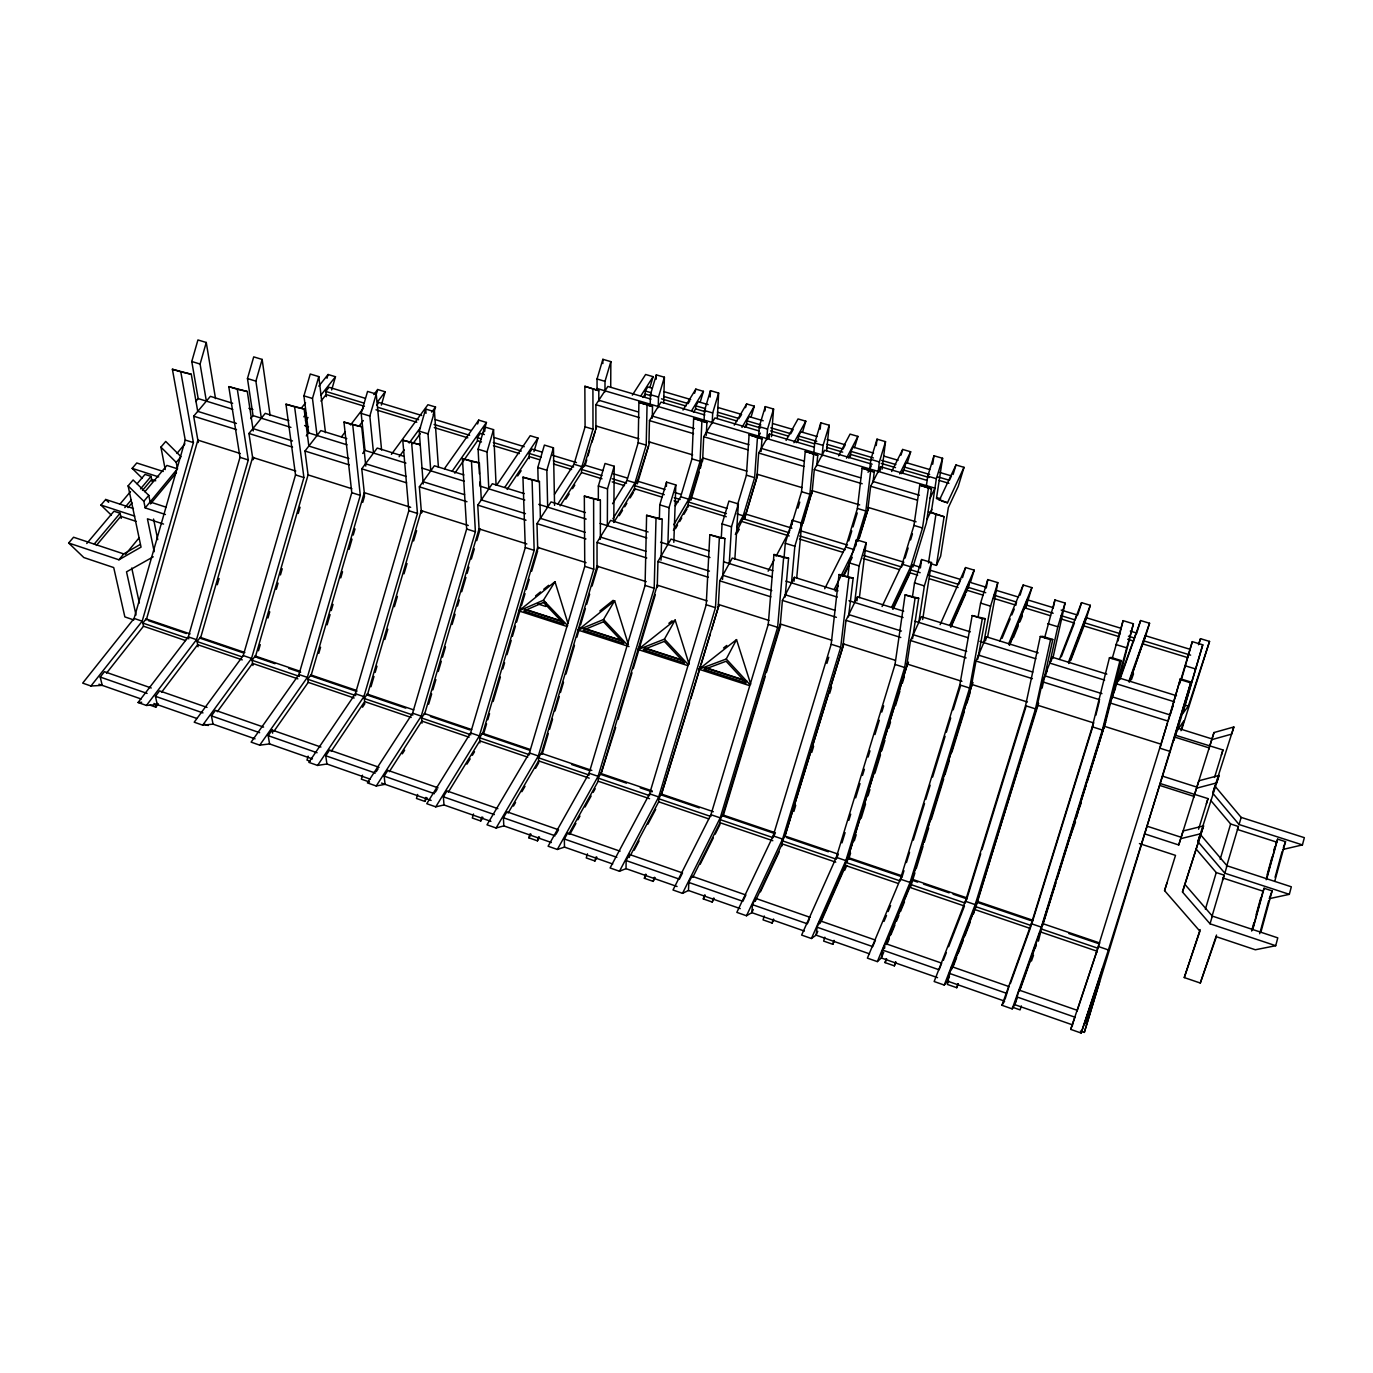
<?xml version="1.0" encoding="UTF-8"?>
<svg xmlns="http://www.w3.org/2000/svg" width="1373" height="1373" viewBox="0 0 1373 1373"><rect width="100%" height="100%" fill="white"/><g stroke="black" fill="none" stroke-linecap="round" stroke-linejoin="round"><path stroke-width="1.5" d="M568.765 834.183L598.216 781.203L598.216 778.131L600.808 773.462L652.158 790.899M598.336 500.356L598.353 486.025L605.03 463.473L614.194 466.254L613.8 521.586M598.8 401.345L598.8 390.739L584.847 386.294L585.087 426.814L574.017 464.246L554.503 494.314M600.344 539.366L600.379 500.218L584.332 496.116L584.761 566.345L529.429 752.936L487.003 824.813L496.116 828.005L503.822 825.877L551.362 842.524M600.808 773.462L600.808 774.423L626.466 783.142M602.85 363.57L602.867 359.314L610.848 361.631L610.71 387.186M604.978 391.923L605.012 381.334L610.848 361.631M607.347 525.67L607.501 488.839L614.194 466.254M722.541 579.423L724.927 538.559L709.807 534.766L706.22 604.755L649.566 793.817L610.093 867.959L619.48 871.237L626.019 868.646L626.139 860.579L629.383 854.435L682.518 872.936L679.395 879.149L626.139 860.579M634.48 490.796L634.566 485.596L637.312 481.099L665.047 489.526M629.332 857.473L629.383 854.435M612.564 503.702L626.998 480.396L638.188 442.741L638.908 402.255L652.518 406.597L652.244 418.25M645.138 396.076L645.241 390.979L647.816 386.946L651.9 388.13M612.907 518.771L635.013 482.833L646.202 445.144L647.061 404.657M612.718 863.995L564.492 847.107L557.352 849.458L548.102 846.231L589.068 773.239L645.07 585.413L646.614 515.287L662.198 519.251L661.014 560.184M648.966 442.981L649.463 420.601L661.048 402.1L704.795 414.972M650.201 405.275L650.442 394.686L656.328 374.88L664.395 377.232L663.674 402.77M656.225 379.137L656.328 374.88M658.233 407.644L658.508 397.054L664.395 377.232M557.352 849.458L598.096 776.311L654.183 588.296L656.019 518.187L646.614 515.287M657.221 587.49L657.942 561.488L671.002 539.091L709.017 550.865M659.366 519.148L659.761 504.835L666.523 482.129L675.825 484.944L673.834 542.335M666.403 486.385L666.523 482.129M630.31 855.602L658.68 801.798L658.765 798.743L661.271 794.006L713.342 811.7M667.879 544.463L669.046 507.684L675.825 484.944M661.271 794.006L661.237 794.95L699.269 807.89M688.062 507.169L688.285 501.969L690.945 497.421L727.038 508.405M675.293 505.83L680.665 496.734L691.958 458.857L693.64 418.405L706.889 422.644L706.288 435.344M695.613 409.205L695.751 405.807L698.239 401.723L708.09 404.606M673.817 524.709L688.765 499.206L700.076 461.294L701.912 420.842M704.023 421.151L704.521 410.561L710.459 390.653L718.628 393.038L717.307 418.559M702.598 461.088L703.714 436.7L714.904 417.958L759.2 430.985M710.15 397.037L710.459 390.653M785.133 597.101L788.565 558.159L773.943 554.503L768.262 624.372L710.922 814.704L673.01 889.996L682.518 893.342L688.457 890.493L688.851 882.461L691.975 876.214L745.882 894.99L742.879 901.306L688.851 882.461M712.158 423.553L712.69 412.964L718.628 393.038M619.48 871.237L658.714 796.941L715.47 607.673L719.366 537.701L709.807 534.766M721.271 538.216L722.078 523.92L728.926 501.059L738.365 503.925L734.864 559.086M772.862 570.653L732.272 558.073L719.727 580.83L718.251 606.78L718.714 605.939L711.506 629.967M729.252 563.531L731.5 526.803L738.365 503.925M720.19 819.664L773.085 837.667L775.402 832.793L722.593 814.841L720.19 819.664L719.864 824.727L715.179 834.149M746.534 425.905L746.672 423.862L760.625 427.964M746.637 424.206L746.861 420.807L749.263 416.671L763.216 420.756M773.274 833.051L722.524 815.802L722.593 814.841M735.362 534.457L745.247 513.948L791.929 528.159M737.387 505.264L746.414 475.178L749.092 434.76L761.964 438.897L761.054 451.597M737.026 526.872L743.205 515.785L754.635 477.65L757.467 437.232M758.531 437.232L759.269 426.66L765.276 406.614L773.565 409.034L771.454 436.665M756.935 477.375L758.668 453.021L769.429 434.005L814.275 447.203M764.967 410.87L765.276 406.614M766.769 439.669L767.541 429.08L773.565 409.034M769.12 438.056L769.429 434.005M810.19 917.37L755.476 898.32L752.49 904.67L751.803 912.65L746.5 915.757L736.838 912.376L773.171 835.882L831.18 644.263L839.04 574.549L853.148 578.033L848.514 616.906M682.518 893.342L720.207 817.862L777.633 627.341L783.64 557.489L773.943 554.503M784.052 557.541L785.287 543.279L792.221 520.264L801.798 523.164L796.683 578.239M755.476 898.32L755.219 901.323L782.198 843.897L835.762 862.158M838.011 590.836L794.401 577.329L782.404 600.43L780.139 626.328L780.585 625.487L766.409 672.478M798.142 441.076L798.588 435.996L800.905 431.791L817.038 436.528M791.843 524.503L792.221 520.264M791.517 582.873L794.847 546.214L801.798 523.164M790.608 528.021L801.54 491.723L805.247 451.339L817.742 455.355L816.729 465.928M794.04 581.26L794.401 577.329M800.751 524.503L809.881 494.211L813.726 453.845M813.726 453.519L814.721 442.947L820.797 422.798L829.189 425.235L826.615 450.722M811.958 493.885L814.309 469.532L824.641 450.258L872.13 464.228M820.179 429.165L820.797 422.798M781.992 845.922L782.49 840.86L784.79 835.985L838.354 854.178L836.157 859.138L782.49 840.86M822.049 455.973L823.096 445.401L829.189 425.235M784.687 836.912L843.811 643.817L784.687 836.929L784.79 835.985M850.35 456.437L850.917 451.357L853.148 447.1L873.554 453.09M847.776 577.175L849.441 562.93L856.443 539.761L866.157 542.695L859.378 597.667M746.5 915.757L782.576 839.075L840.705 647.284L848.874 577.587L839.04 574.549M824.71 588.742L845.734 547.003L857.387 508.456L862.124 468.124L874.241 472.037L872.953 482.592M903.691 611.191L857.439 596.86L845.991 620.339L842.936 646.168L843.348 645.31M855.688 546.094L856.443 539.761M869.607 470.012L870.894 459.44L877.021 439.171L885.516 441.643L882.032 469.24M854.692 602.49L859.138 565.899L866.157 542.695M834.218 589.48L854.143 549.578L865.831 510.996L870.722 470.664M867.702 510.584L870.671 486.265L880.574 466.717L926.672 480.275M856.958 600.79L857.439 596.86M817.072 927.204L872.713 946.615L875.442 940.093L819.921 920.751L817.072 927.204L816.094 935.15L811.426 938.514L801.626 935.082L836.311 857.353L895.024 664.446L905.099 594.904L918.691 598.216L912.564 638.685M876.231 445.539L877.021 439.171M819.921 920.751L819.544 923.754L845.287 865.402L897.633 883.251M878.051 472.501L879.372 461.946L885.516 441.643M880.059 470.767L880.574 466.717M847.759 858.365L907.484 663.931L847.759 858.348L902.078 876.832L902.233 875.888L847.879 857.421L845.682 862.381L844.618 870.413L846.798 865.453M847.278 861.918L847.879 857.421M903.194 471.986L906.026 462.598L929.727 469.549M882.067 606.523L902.164 564.2L913.955 525.413L919.756 485.132L931.478 488.925L926.432 522.667L912.942 566.998M920.391 567.238L912.307 564.784L909.286 574.772L893.188 609.063M926.226 486.711L927.77 476.156L933.966 455.767L942.582 458.273L936.437 498.553L947.456 502.775L964.018 467.335L955.986 464.984L939.286 500.356M912.41 597.083L914.521 582.873L921.626 559.532L931.495 562.518L922.673 619.498M891.643 607.278L910.694 566.792L922.502 527.987L928.474 487.69M932.713 464.246L933.966 455.767M811.426 938.514L845.854 860.614L904.687 667.501L915.105 597.976L905.099 594.904M920.356 567.976L921.626 559.532M970.351 631.855L921.386 616.683L910.522 640.522L906.626 666.3L908.514 662.129M942.582 458.273L936.369 478.679L931.272 512.421L944.092 516.711L936.42 565.401L930.465 563.582M918.777 622.398L924.372 585.893L931.495 562.518M928.474 562.981L935.94 514.291L928.44 511.786M882.616 950.065L939.098 969.784L941.672 963.142L885.31 943.526L882.616 950.065L881.329 957.976L877.347 961.615L867.393 958.131L900.362 879.149L959.813 684.938L972.17 615.567L985.23 618.691L977.748 659.212M884.521 948.468L884.83 946.495M953.068 894.166L966.849 898.852L967.038 897.908L911.895 879.166L908.96 889.223L886.151 944.521M910.831 885.413L911.895 879.166M966.386 592.209L969.441 582.169L985.814 587.146M968.36 588.348L969.441 582.169M978.022 617.284L980.597 603.107L987.788 579.595L997.793 582.633L987.53 637.381M986.243 588.022L987.788 579.595M877.347 961.615L910.059 882.444L969.613 688.027L982.33 618.691L985.23 618.691M971.26 686.723L975.997 661.014L986.277 636.78L1038.177 652.861M983.806 642.598L990.585 606.162L997.793 582.633M985.539 640.693L986.277 636.78M1005.087 999.166L1008.915 986.552L951.695 966.626L947.559 981.146L944.246 985.059L934.155 981.523L965.373 901.272L1025.545 705.722L1040.271 636.523L1042.553 636.351L1052.765 639.492L1042.107 688.096M951.695 966.626L951.111 969.578L974.264 909.355L1030.213 928.423L1010.356 983.583M1053.194 607.655L1027.296 599.778L1009.653 645.156M1027.296 599.778L1025.631 608.016L1031.895 587.627L1023.194 584.984L999.819 640.968M1030.213 928.423L1032.805 920.253L976.855 901.237L973.217 914.315L1038.554 703.491M975.19 909.201L1037.336 705.138L1093.921 723.005M1044.613 637.776L1054.927 599.967L1065.088 603.056L1052.919 658.096M1053.16 608.136L1054.927 599.967M944.246 985.059L975.19 904.618L1035.499 708.863L1050.568 639.698L1052.765 639.492M1106.81 674.126L1052.113 657.169L1042.45 681.797L1036.838 707.438L1038.52 703.148M1065.088 603.056L1057.794 626.757L1049.796 663.09L1104.613 680.116M1051.255 661.065L1052.113 657.169M1120.214 628.045L1085.923 617.61L1070.58 659.589M1084.498 623.771L1085.923 617.61M1077.187 1010.305L1019.092 990.087L1014.784 1004.658L1012.176 1008.88L1001.93 1005.276L1031.329 923.72L1092.256 726.815L1109.418 657.821L1110.963 657.41L1121.312 660.602L1105.574 722.37L1087.347 781.271M1035.242 948.245L1036.1 944.761L1019.744 990.688M1068.88 933.52L1099.292 943.852L1099.55 942.925L1042.759 923.634L1038.417 941.123M1055.528 883.165L1042.536 924.561L1042.759 923.634M1095.843 715.247L1099.224 701.672M1112.181 658.594L1123.097 620.647L1133.411 623.788L1118.823 680.716M1117.982 641.002L1123.097 620.647M1076.621 817.33L1077.942 812.095M1012.176 1008.88L1041.3 927.101L1102.347 730.007L1119.87 661.048L1121.312 660.602M1176.507 695.716L1118.926 677.884L1109.899 702.907L1103.394 728.462L1105.574 722.37M1133.411 623.788L1116.764 683.891L1174.464 701.809M1119.956 679.378L1136.363 632.953L1130.305 631.117M1142.147 645.911L1145.322 635.682L1190.288 649.378M1129.945 681.025L1145.322 635.682M1200.139 929.572L1184.264 977.576L1200.294 983.034L1216.392 936.729L1255.334 949.773L1275.706 945.705L1277.782 937.862L1212.308 916.083L1184.83 884.315L1203.555 825.894L1183.114 830.974L1181.158 837.273L1146.97 826.151M1289.333 894.338L1291.324 886.804L1227.016 865.779L1200.174 834.252L1197.908 841.632L1224.836 873.211L1289.333 894.338L1269.236 898.68L1272.119 890.888L1264.104 888.262L1262.92 891.506M1282.639 849.527L1302.428 844.91L1304.35 837.667L1241.158 817.381L1214.933 786.094L1213.303 791.432M1259.693 933.726L1268.686 900.739M1275.071 877.296L1282.09 851.5M1260.895 932.181L1272.119 890.888M1274.71 881.397L1285.523 841.666L1277.645 839.143L1275.86 844.052M1251.627 931.031L1253.892 922.81M1256.158 914.572L1260.706 898.114M1267.159 874.721L1272.067 856.889M1273.698 850.951L1274.796 846.987M1252.262 930.328L1263.04 891.18L1223.171 878.102M1266.198 879.733L1276.581 842.095L1237.399 829.464L1238.395 826.495L1230.62 823.989L1210.677 800.322M1252.76 929.47L1264.104 888.262M1266.73 878.789L1277.645 839.143M1080.431 1031.037L1084.31 1032.393L1099.584 981.729L1084.979 1023.846L1102.982 967.656L1081.152 1033.045L1070.734 1029.39L1074.905 1017.17L1016.689 996.849M1096.409 953.137L1097.799 948.211L1040.906 928.835M195.704 401.5L198.175 398.582L191.774 361.494L197.935 339.955L206.259 342.478L215.527 398.599M206.362 401.122L200.08 364.051L206.259 342.478M151.253 687.993L104.434 671.689L100.195 677.043L102.237 685.367L90.944 686.002L82.689 683.119L134.108 618.434L185.235 440.029L172.38 369.251L191.276 374.263L197.729 411.368M90.944 686.002L142.191 621.197L193.404 442.604L180.79 371.843L172.38 369.251M1084.31 1032.393L1190.94 682.038L1180.42 678.794L1159.979 748.216L1170.208 751.46L1108.406 949.944L1081.152 1033.045M1108.406 949.944L1098.28 946.495L1167.462 723.039M1180.42 678.794L1170.088 714.921L1112.096 696.815M1179.647 683.737L1192.296 641.654L1202.765 644.829L1182.616 713.771L1188.349 706.065L1209.544 641.414L1200.5 638.685L1198.492 644.726M1181.827 678.159L1192.296 641.654M250.624 418.593L253.044 415.624L247.466 378.553L253.713 356.877L262.14 359.434L270.138 415.521M149.966 705.121L155.818 707.164L156.934 703.285M261.333 418.199L255.893 381.145L262.14 359.434M207.031 707.404L159.56 690.876L155.441 696.317L157.26 704.624L146.43 705.447L138.072 702.513L188.324 636.883L240 457.346L228.776 386.62L247.312 391.511L253.267 430.916M146.43 705.447L196.511 639.664L248.29 459.955L237.306 389.246L228.776 386.62M243.004 652.793L200.458 638.325L252.598 457.398L253.954 457.604M217.312 584.726L219.096 578.531M306.282 435.893L308.633 432.89L303.931 395.853L310.247 374.022L318.793 376.614L325.487 432.684M317.043 435.498L312.478 398.462L318.793 376.614M255.052 738.846L213.038 724.137L202.689 725.167L194.211 722.198L243.244 655.573L295.521 474.904L285.962 404.228L304.12 409L308.839 446.053L348.965 458.582M326.98 378.279L328.078 374.503L335.475 376.734L331.648 389.966M202.689 725.167L251.551 658.405L303.914 477.547L294.611 406.889L285.962 404.228M256.7 656.929L255.344 656.981L308.067 474.904L304.978 451.031L320.853 430.59L346.785 438.622M258.467 650.785L260.252 644.641M267.975 617.987L269.76 611.826M276.282 589.274L278.067 583.13M280.452 574.927L282.22 568.765M298.25 513.416L300.035 507.255M362.712 453.45L364.995 450.395L361.185 413.393L367.569 391.425L376.236 394.051L381.591 450.069M373.525 453.039L369.835 416.036L376.236 394.051M376.597 393.33L377.695 389.52L385.195 391.803L381.334 405.086M312.426 758.909L269.571 743.926L259.737 745.161L251.122 742.141L298.936 674.521L351.78 492.684L343.954 422.095L361.717 426.746L365.784 466.082M1200.294 983.034L1216.529 935.064M259.737 745.161L307.346 677.387L360.292 495.378L352.724 424.789L343.954 422.095M312.255 675.825L310.967 675.894L364.291 492.65L410.664 507.306M318.793 653.376L320.561 647.249M327.1 624.818L330.069 614.606M331.253 610.539L333.038 604.412M340.761 577.896L342.529 571.769M349.068 549.32L352.037 539.126M353.221 535.041L355.006 528.931M362.729 502.398L364.497 496.288M308.136 756.163L306.986 760.11L310.229 761.243M423.21 484.017L419.228 431.173L425.681 409.051L434.469 411.728L438.416 467.249M433.267 414.68L435.516 407.026L427.93 404.726L391.408 454.343M430.762 470.836L428.016 433.851L434.469 411.728M370.35 779.195L326.911 763.989L317.575 765.43L308.856 762.375L355.367 693.725L408.828 510.722L402.77 440.201L420.121 444.715L402.77 440.201M317.575 765.43L363.896 696.626L417.461 513.451L411.66 442.947M422.438 510.807L421.271 510.653L367.346 695.064L405.773 708.125M370.967 686.74L373.971 676.477M375.172 672.375L376.974 666.214M384.783 639.526L387.787 629.263M394.394 606.677L397.398 596.397M404.005 573.811L407.009 563.548M413.616 540.962L416.603 530.699M1170.208 751.46L1190.94 682.038M1202.765 644.829L1177.279 730.522L1183.852 720.842L1180.969 730.676M1211.844 916.872L1224.167 875.167L1216.238 872.559L1195.849 848.703M1226.484 866.758L1238.395 826.495M1275.706 945.705L1210.042 923.806L1212.308 916.083M1224.836 873.211L1227.016 865.779M1302.428 844.91L1239.064 824.521L1241.158 817.381M362.523 775.179L361.356 779.16L369.577 782.044M477.632 423.965L478.748 420.121L486.437 422.455L483.056 433.988M479.4 473.822L478.096 449.194L484.635 426.934L493.542 429.646L496.082 485.115M488.805 488.857L487.003 451.923L493.542 429.646M438.038 787.827L387.873 770.356L384.148 776.123L385.058 784.326L376.236 785.991L367.398 782.885L412.587 713.188L466.666 529.017L462.426 458.565L479.366 462.958L481.305 499.892L525.464 513.674M376.236 785.991L421.236 716.14L475.401 531.78L471.454 461.345L462.426 458.565M480.138 529.017L479.057 528.897L424.514 714.492L424.429 713.531L471.694 729.595M428.668 704.143L431.671 693.931M432.873 689.847L435.876 679.618M438.279 671.448L441.282 661.237M442.484 657.152L445.487 646.923M452.095 624.44L455.098 614.229M457.501 606.059L459.303 599.932M461.706 591.746L465.91 577.449M467.112 573.365L468.914 567.238M471.317 559.051L474.32 548.84M476.723 540.67L479.726 530.441L479.194 531.231L477.77 505.11L492.306 483.725L524.229 493.611M417.649 794.452L416.465 798.468L424.789 801.386L427.02 797.799M424.789 801.386L425.973 797.37M533.994 451.597L537.976 438.056L530.201 435.704L496.872 484.909M538.182 481.837L537.804 467.489L544.394 445.075L553.439 447.821L554.572 505.35M547.673 507.135L546.832 470.252L553.439 447.821M490.899 821.363L444.011 804.956L435.756 806.843L426.763 803.703L470.596 732.925L525.293 547.552L522.941 477.203L539.435 481.46L540.413 518.342L585.19 532.329M435.756 806.843L479.366 735.911L534.166 550.35L532.089 480.018L522.941 477.203M483.536 734.04L486.557 723.863M487.758 719.778L489.56 713.685M493.164 701.466L500.373 677.043M502.775 668.891L504.595 662.799M506.997 654.646L511.202 640.402M512.404 636.334L515.407 626.157M516.608 622.089L520.83 607.827L518.874 610.916L567.118 626.534M521.414 605.802L525.018 593.617M526.219 589.549L529.223 579.389M531.626 571.271L537.615 550.951M538.216 548.925L538.645 547.484L537.65 547.381L482.472 734.195L482.421 733.233L530.338 749.521M597.049 389.589L597.049 378.982L602.867 359.314M473.496 814L472.312 818.016L480.756 820.985L482.901 817.347M557.936 503.891L581.929 466.648L592.999 429.183L592.913 388.679M583.817 466.786L596.723 426.179M585.018 465.773L586.769 459.835M587.936 455.887L589.704 449.932M592.038 442.02L594.972 432.117M480.756 820.985L481.94 816.952M1205.391 909.235L1216.238 872.559M1220.168 859.275L1230.62 823.989M496.116 828.005L538.319 755.974L593.754 569.194L593.617 498.965L584.332 496.116M650.081 386.894L653.102 376.665L645.619 374.486L632.352 395.132M592.072 586.065L597.976 566.208L597.049 566.139L541.237 754.155L541.202 753.211L591.814 770.407M542.232 753.983L548.308 733.491M549.526 729.389L552.564 719.143M555.001 710.957L559.257 696.609M560.476 692.507L563.514 682.278M565.951 674.074L574.463 645.396M576.9 637.192L579.938 626.963L578.067 630.087L629.023 646.58M580.556 624.904L585.396 608.548M586.614 604.463L589.652 594.234M539.538 837.152L537.444 840.842L528.897 837.839L530.098 833.789M636.78 482.918L649.755 442.055M637.312 483.88L648.571 446.036M537.444 840.842L538.662 836.792M694.601 393.227L695.836 389.125L703.422 391.339L700.11 402.443M657.701 586.666L657.289 585.155L600.808 774.423L615.67 727.518M618.09 719.401L632.009 672.736M633.228 668.668L655.316 594.629M690.396 499.257L702.736 457.913L700.436 468.142M690.876 500.184L699.252 472.14M587.472 853.852L586.254 857.936L594.921 860.974L596.946 857.233M594.921 860.974L596.139 856.889M745.522 407.661L746.637 403.937L754.309 406.185L750.962 417.341M719.143 604.463L661.237 794.95L689.658 702.787M757.793 474.389L744.492 518.719L757.192 476.414M690.876 698.703L700.693 666.008L698.943 669.235L749.349 685.556M701.294 664.017L710.304 633.966M655.127 877.57L653.17 881.38L644.383 878.291L645.619 874.189M653.17 881.38L654.406 877.261M802.433 432.426L805.814 421.202L798.039 418.937L786.094 440.407M797.97 508.113L799.773 502.14M799.67 532.535L812.267 490.71L803.068 523.302M722.524 815.785L780.345 624.011L831.746 640.23M723.296 815.511L765.19 676.563M714.114 898.199L712.227 902.061L703.319 898.937L704.486 895.11M712.227 902.061L713.394 898.217M854.504 447.684L857.919 436.391L850.059 434.108L838.577 455.853M848.771 540.928L851.792 530.922M853.011 526.906L857.25 512.901M857.782 541.477L868.577 507.564L859.326 538.147M826.889 663.434L828.76 657.272M900.98 455.132L902.713 449.452L910.659 451.768L907.21 463.13M793.869 811.477L795.705 805.367M811.752 752.438L813.605 746.328M829.652 693.399L831.506 687.289M764.246 916.014L763.062 919.876L772.107 923.034L773.788 919.378M772.107 923.034L773.274 919.172M905.064 558.039L908.137 547.964M910.574 539.915L912.41 533.874M953.085 474.509L955.986 464.984M841.975 842.85L845.082 832.639M848.823 820.368L850.694 814.24M855.671 797.885L860.013 783.588M862.501 775.402L864.372 769.275M868.114 757.021L869.984 750.877M874.961 734.538L879.304 720.224M881.809 712.055L883.663 705.911M964.018 467.335L958.234 486.368L948.348 507.564L940.625 556.254L936.42 565.401M824.83 937.21L823.646 941.089L832.81 944.298L834.406 940.591M848.668 859.309L850.556 853.165M854.298 840.86L856.168 834.715M861.163 818.308L865.539 803.96M868.045 795.774L869.916 789.612M874.91 773.222L880.522 754.772M881.775 750.671L884.899 740.425M888.657 728.136L890.528 721.992M895.522 705.585L899.899 691.237M902.387 683.033L904.258 676.889M832.81 944.298L833.995 940.402M962.507 577.673L965.597 567.547L974.195 570.155L970.471 582.306M902.078 876.815L903.949 870.705M906.437 862.57L909.561 852.393M913.302 840.173L924.527 803.514M925.762 799.446L930.139 785.184M932.627 777.032L945.087 736.306M946.34 732.238L950.7 717.993M953.188 709.841L960.671 685.402M895.883 962.095L894.355 965.854L885.07 962.61L886.271 958.697M911.741 880.11L972.101 684.32L911.741 880.11L917.645 882.118M910.522 887.164L914.916 872.868M916.169 868.783L923.051 846.317M924.304 842.233L928.68 827.919M931.186 819.75L943.697 778.886M944.95 774.801L949.344 760.505M951.849 752.335L964.361 711.471M966.867 703.302L969.99 693.09M894.355 965.854L895.556 961.941M1020.07 595.161L1023.194 584.984M1210.042 923.806L1182.479 891.987L1184.83 884.315M1182.479 891.987L1203.555 825.894M1162.639 776.191L1196.896 787.124L1198.869 780.774L1219.001 775.436L1216.718 782.885L1196.535 788.188L1193.566 797.747M1144.464 833.789L1178.738 844.979L1213.989 732.547L1233.846 726.969L1231.667 734.109L1211.758 739.669L1208.772 749.28M966.849 898.834L980.734 853.731M982.004 849.63L1026.163 706.117M948.571 980.494L947.37 984.424L956.775 987.719L958.234 983.892M956.775 987.719L957.994 983.789M1077.736 614.95L1081.529 602.661L1090.334 605.321L1084.584 623.96M1198.578 829.241L1208 798.605L1160.219 783.537M1214.521 777.461L1222.983 749.967L1175.339 735.207M1032.582 921.18L1093.286 725.047M1042.536 924.561L1104.201 726.008L1081.529 799.206M1056.798 879.063L1062.496 860.631M1063.766 856.546L1080.259 803.308M1042.673 925.471L1055.888 882.822M1057.141 878.754L1086.077 785.339M1136.552 633.657L1140.62 620.545L1149.561 623.256L1143.16 643.886M1021.323 1005.928L1020.088 1009.893L1012.45 1007.216M1184.264 977.576L1199.916 931.22L1164.561 890.614L1175.511 855.379L1139.436 843.571M1178.738 844.979L1180.694 838.663L1201.186 833.634M1213.989 732.547L1212.016 738.931L1177.656 728.153M1198.732 644.332L1200.5 638.685M1209.544 641.414L1181.741 729.423M1164.561 890.614L1166.964 882.976M1221.335 755.133L1222.983 749.967M1206.369 803.737L1208 798.605M1233.846 726.969L1212.754 793.199L1239.064 824.521M1197.908 841.632L1219.001 775.436M1173.881 740.528L1178.188 727.415M1180.402 718.13L1184.727 705.001L1188.349 706.065M1070.734 1029.39L1099.55 942.925M1077.033 1011.232L1096.958 951.18L1040.168 931.821L1019.298 991.031M1173.211 705.55L1168.028 721.1L1109.899 702.907M1222.502 880.059L1224.167 875.167M1128.984 680.991L1149.561 623.256M1129.224 682.227L1142.696 643.868L1187.679 657.598M1016.912 998.669L1014.784 1004.658L1072.725 1024.945M1031.432 961.066L1033.509 955.196M1131.403 679.755L1133.514 673.8M1077.616 813.005L1081.152 803.085M1069.739 838.096L1075.505 821.964M1111.512 699.08L1115.511 688.01M1119.853 678.159L1140.62 620.545M1283.36 847.553L1285.523 841.666M1068.451 662.232L1090.334 605.321M1068.76 663.502L1083.28 625.728L1117.588 636.197M951.455 969.613L973.835 911.346M949.464 976.152L947.559 981.146L1004.624 1001.123L1001.93 1005.276M952.845 967.399L956.621 957.565M958.114 953.634L963.4 939.887M964.91 935.957L970.196 922.193M1070.7 660.516L1084.018 625.831M1059.441 659.435L1081.529 602.661M967.038 897.908L965.065 903.022L909.818 884.212M943.354 960.293L946.375 952.536M948.64 946.718L964.447 906.026L909.304 887.215L885.654 944.521M1061.312 656.757L1074.424 623.033L1060.488 618.777M1044.304 678.073L1047.153 670.813M885.07 962.61L886.615 958.852M883.731 952.175L881.329 957.976L937.553 977.645M886.924 944.435L889.309 938.634M890.905 934.773L894.887 925.093M896.483 921.232L898.869 915.431M900.465 911.569L904.464 901.889M1013.377 637.741L1018.268 625.848M1019.916 621.883L1022.37 615.928M1008.709 643.714L1031.895 587.627M1009.258 645.07L1024.636 607.827L1050.517 615.739M901.529 877.57L900.139 880.917L845.682 862.381M884.023 921.386L886.495 915.465M888.125 911.518L890.596 905.614M1002.033 638.411L1010.185 618.845M1011.815 614.932L1014.269 609.063M971.638 685.831L973.045 682.484M978.074 657.392L979.584 653.823M949.756 625.453L974.195 570.155M950.545 626.86L966.746 590.15L983.119 595.161M821.02 921.849L845.013 867.41M951.043 626.998L965.528 594.149M817.776 931.34L816.094 935.15L869.504 953.84M940.127 624.629L965.597 567.547M809.469 918.983L807.324 923.806L752.49 904.67M960.087 581.174L958.646 584.417L928.268 575.167M892.587 608.908L909.595 572.695L917.679 575.167M760.436 891.849L779.298 851.655M753.296 909.492L751.803 912.65L804.372 931.048M926.878 519.698L931.718 509.469M930.07 498.382L934.944 488.153L597.049 388.49M703.319 898.937L705.207 895.093M901.666 473.616L903.468 469.961L929.161 477.512M899.71 473.857L910.659 451.768M692.747 877.347L720.001 822.702L772.81 840.705M835.385 591.162L838.199 585.533M842.885 576.145L852.238 557.352M700.161 864.286L713.291 837.908M844.515 574.446L849.183 565.058M891.678 471.505L902.713 449.452M868.028 472.278L871.34 465.79M644.383 878.291L646.357 874.498M846.506 458.187L857.919 436.391M848.686 458.033L850.574 454.412L870.997 460.418M634.189 850.213L639.08 840.928M647.867 824.246L655.676 809.401M736.529 639.629L698.943 669.235L726.248 659.006L736.529 639.629L750.722 684.183M768.108 571.185L774.08 559.961M776.071 556.219L790.007 530.047M704.28 669.389L726.111 661.237L746.174 682.947L704.28 669.389L705.138 667.776L747.032 681.317M793.92 442.707L805.814 421.202M796.357 442.621L798.314 439.051L814.446 443.788M564.492 847.107L564.337 839.006L567.701 832.965L620.081 851.191M569.812 834.372L575.905 823.422M577.93 819.767L579.955 816.111M585.035 806.981L591.111 796.031M593.153 792.375L595.178 788.72M737.267 532.878L739.292 529.223M555.996 834.286L558.536 829.773L506.912 811.786L503.41 817.742L503.822 825.894M687.77 665.613L638.085 649.515L664.446 639.131L675.156 620.047L689.126 664.257M528.897 837.839L531.008 834.166M758.6 436.133L760.333 433.096M639.887 646.34L638.085 649.515L675.156 620.047M741.986 427.415L754.309 406.185M744.629 427.398L746.672 423.862M535.521 768.331L538.662 762.925L538.508 757.81L541.202 753.211M734.246 425.132L746.637 403.937M508.096 813.056L538.611 760.882L589.223 778.131M673.405 530.321L688.148 505.092L726.248 516.729M739.961 417.169L741.574 414.406L717.942 407.489M513.451 806.088L515.544 802.501M521.86 791.706L525.001 786.317M675.447 528.794L677.541 525.19M679.652 521.586L681.746 517.981M683.857 514.377L687.015 508.971M614.641 600.739L578.067 630.087L603.519 619.532L614.641 600.739L628.405 644.589M693.519 412.346L695.63 408.862L705.482 411.763M691.717 410.544L703.422 391.339M597.547 567.667L597.049 568.473L597.032 542.421L610.607 520.384L648.09 531.986M444.011 804.956L443.359 796.786L446.963 790.934L497.85 808.646M479.932 742.896L479.623 737.764L482.421 733.233M448.284 792.221L479.812 740.854L527.73 757.175M613.8 522.478L634.515 488.719L662.232 497.18M682.999 410.046L695.836 389.125M466.906 764.16L470.167 758.84M472.346 755.304L474.509 751.752M619.223 515.664L622.501 510.344M624.681 506.791L626.843 503.239M630.121 497.901L633.382 492.564M689.812 400.847L688.148 403.576L663.622 396.385M435.327 792.204L437.146 789.286M554.984 581.706L518.874 610.916L543.451 600.207L554.984 581.706L567.907 623.239M641.019 395.63L653.102 376.665M642.993 397.466L645.173 394.034L651.3 395.836M389.314 771.695L421.837 721.082L469.103 737.198M560.133 505.83L581.534 472.535L581.5 469.412L584.349 464.984L602.764 470.579M402.323 753.828L404.64 750.224M565.796 499.154L569.177 493.902M572.541 488.634L574.789 485.132M422.026 723.142L421.562 717.993L424.429 713.531M376.271 771.609L378.141 768.743M586.065 562.673L537.65 547.381L536.98 523.628L551.036 501.917L585.43 512.575M595.916 429.114L595.882 404.692L607.861 386.448L650.974 399.131M331.219 751.391L364.652 701.603L364.291 698.497L367.243 694.086L413.788 709.91M507.135 489.406L529.189 456.557L539.297 459.646M362.506 707.215L364.892 703.663M517.655 475.933L521.139 470.75M504.783 487.364L537.976 438.056M326.911 763.989L325.761 755.751L329.589 750.07L379.068 767.301M529.257 458.651L529.103 453.433L532.038 449.057L542.146 452.129M273.862 731.414L308.238 682.364L307.792 679.257L310.83 674.932L356.74 690.516M454.806 473.187L477.495 440.784L477.341 437.644L480.361 433.336L484.36 434.555M422.009 512.215L421.46 513.004L419.366 486.831L434.366 465.773L463.885 474.921M452.266 471.093L486.437 422.455M269.571 743.926L268.198 735.671L272.129 730.076L320.922 747.049M444.44 468.674L478.748 420.121M213.038 724.137L211.425 715.865L215.458 710.339L263.582 727.089M252.941 665.476L252.048 660.276L255.172 656.019L300.464 671.397M217.312 711.729L252.581 663.399L297.872 678.846M412.93 443.702L420.292 433.611M399.131 456.728L404.16 449.881M409.171 443.016L420.464 427.604M431.74 412.175L435.516 407.026M364.531 495.018L361.768 468.811L377.232 448.061L403.508 456.214M155.818 707.164L158.358 703.817M161.533 692.301L197.678 644.692L242.266 659.881M359.451 425.613L363.313 420.55M377.472 401.946L385.195 391.803M197.077 641.551L200.269 637.347L244.857 652.501M376.751 405.258L378.879 402.443L421.717 415.487M341.517 436.786L345.395 431.723M350.561 424.961L363.485 408.09M373.816 394.583L377.695 389.52M106.51 673.148L143.496 626.225L142.809 623.085L146.087 618.931L190.092 633.897M305.475 420.773L308.05 417.495M320.973 401.122L326.139 394.566L364.446 406.271M303.811 416.791L306.454 413.445M320.973 395.098L335.475 376.734M326.379 396.66L325.761 391.425L329.039 387.272L365.321 398.324M301.597 407.798L305.561 402.804M318.811 386.156L328.078 374.503M253.542 459.011L252.958 459.749L248.942 433.49L265.246 413.359L288.862 420.687M125.527 554.349L138.93 538.044M123.742 553.92L73.558 537.238L68.65 543.004L118.919 559.789L123.742 553.92L140.338 544.394M165.429 514.497L145.195 507.907L177.443 468.811L166.905 465.43L144.903 491.74M150.498 503.925L176.465 472.604M145.195 507.907L143.839 501.299L148.782 495.378L133.112 479.966L128.118 485.87L141.041 547.123L118.919 559.789M177.477 469L176.242 462.409L180.996 456.694L165.721 441.437L160.916 447.117L165.241 469.583M176.98 453.382L184.943 443.857M96.385 545.441L120.773 516.334L136.184 521.397M128.084 507.598L132.014 502.913M142.5 490.401L151.665 479.469L155.715 480.773M94.308 543.965L120.103 513.245L113.959 511.237L86.756 543.519M124.806 507.632L131.362 499.823M140.544 488.874L151.047 476.362L144.989 474.423L137.094 483.777M198.278 442.484L193.662 416.191L210.378 396.351L232.655 403.267M120 504.063L130.521 491.585M111.316 515.15L100.95 505.058L105.704 499.48L133.438 508.542M142.311 478.37L132.168 468.365L136.768 462.976L163.25 471.471M535.573 595.899L540.481 591.917M543.759 589.257L548.685 585.293M599.864 610.968L613.165 600.31M668.874 623.308L672.084 620.75M723.537 648.005L726.798 645.447M153.244 556.82L126.522 571.837L136.013 615.001M368.565 694.961L367.243 694.086M138.072 702.513L141.694 702.255M915.105 597.976L918.691 598.216M848.874 577.587L853.148 578.033M783.64 557.489L788.565 558.159M719.366 537.701L724.927 538.559M656.019 518.187L662.198 519.251M593.617 498.965L600.379 500.218M532.089 480.018L539.435 481.46M471.454 461.345L479.366 462.958M352.724 424.789L361.717 426.746M294.611 406.889L304.12 409M237.306 389.246L247.312 391.511M180.79 371.843L191.276 374.263M664.137 391.717L690.653 399.492M773.188 423.673L793.113 429.509L790.779 433.714L770.819 427.844M827.112 439.48L845.27 444.801L843.022 449.04L826.872 444.303M883.766 456.076L898.045 460.264M939.613 472.432L951.472 475.916L949.412 480.275L937.536 476.791M645.241 390.979L651.368 392.781M695.751 405.807L705.619 408.708M717.461 412.175L739.155 418.559M746.861 420.807L760.848 424.909M798.588 435.996L816.763 441.334M850.917 451.357L873.417 457.964M881.586 460.367L895.9 464.572M903.88 466.906L929.624 474.457M597.049 378.982L605.012 381.334M650.442 394.686L658.508 397.054M704.521 410.561L712.69 412.964M759.269 426.66L767.541 429.08M814.721 442.947L823.096 445.401M870.894 459.44L879.372 461.946M927.77 476.156L936.369 478.679M661.494 398.839L685.985 406.03M717.307 415.23L737.009 421.03M770.596 430.899L788.531 436.168M826.563 447.358L842.696 452.095M881.209 463.405L895.505 467.609M939.046 480.413L948.932 483.313M598.8 390.739L584.847 386.294M646.443 404.795L652.518 406.597M706.889 422.644L693.64 418.405M761.964 438.897L749.092 434.76M817.742 455.355L805.247 451.339M874.241 472.037L862.124 468.124M931.478 488.925L919.756 485.132M936.695 497.61L940.677 498.794M941.329 500.973L947.456 502.775M598.8 400.247L638.308 411.951M652.295 416.088L694.275 428.53M706.443 432.135L748.971 444.732M761.294 448.387L804.355 461.139M816.832 464.846L860.614 477.804M873.091 481.511L919.447 495.241M595.882 404.692L639.406 417.615M649.463 420.601L693.537 433.679M703.714 436.7L748.354 449.949M758.668 453.021L803.857 466.425M814.309 469.532L862.175 483.742M870.671 486.265L917.13 500.064M935.94 514.291L944.092 516.711M595.916 425.939L638.943 438.828M648.983 441.831L692.644 454.892M702.736 457.913L746.946 471.145M757.158 474.217L801.918 487.604M812.267 490.71L859.67 504.904M868.079 507.409L916.083 521.791M585.087 426.814L592.999 429.183M638.188 442.741L646.202 445.144M691.958 458.857L700.076 461.294M746.414 475.178L754.635 477.65M801.54 491.723L809.881 494.211M857.387 508.456L865.831 510.996M913.955 525.413L922.502 527.987M435.224 419.589L470.699 430.384M494.331 437.575L524.246 446.688M552.238 455.201L576.471 462.581M612.976 473.685L627.289 478.044M674.932 492.547L680.871 494.349M800.236 530.682L847.519 545.064M863.892 550.058L903.812 562.192L901.529 566.998L863.531 555.413M930.499 570.327L960.825 579.543M996.06 590.27L1018.577 597.118M1061.157 610.075L1077.084 614.932L1075.128 619.944L1061.157 615.688M574.017 464.246L581.929 466.648M626.998 480.396L635.013 482.833M680.665 496.734L688.765 499.206M737.044 513.914L743.205 515.785M845.734 547.003L854.143 549.578M902.164 564.2L910.694 566.792M325.761 391.425L364.12 403.13M377.729 407.266L418.593 419.726M434.091 424.463L469.635 435.292M477.341 437.644L481.339 438.862M493.319 442.518L521.294 451.048M529.103 453.433L541.237 457.14M553.37 460.83L573.605 467.009M581.5 469.412L601.992 475.659M612.221 478.782L626.551 483.159M634.566 485.596L664.309 494.658M674.229 497.695L680.184 499.497M688.285 501.969L726.437 513.605M742.673 518.565L789.458 532.827M799.738 535.968L845.133 549.801M910.042 569.606L920.167 572.695M967.279 587.06L985.745 592.69M993.949 595.178L1016.518 602.061L1015.9 605.167L993.365 598.285M1025.253 604.738L1053.177 613.25M1083.984 622.638L1120.368 633.742M1128.452 636.197L1134.527 638.05M1143.503 640.779L1190.614 655.144M375.979 409.789L416.791 422.249M434.314 427.604L467.833 437.833M477.495 440.784L481.494 442.003M493.473 445.659L519.406 453.571M553.439 463.971L571.614 469.515M581.534 472.535L601.975 478.782M612.204 481.906L624.475 485.647M674.126 500.819L678.073 502.02M742.467 521.671L789.183 535.933M799.446 539.074L842.799 552.306M863.154 558.519L899.092 569.503M929.813 578.874L958.114 587.524M1127.679 639.286L1133.72 641.122M191.774 361.494L200.08 364.051M247.466 378.553L255.893 381.145M303.931 395.853L312.478 398.462M361.185 413.393L369.835 416.036M419.228 431.173L428.016 433.851M478.096 449.194L487.003 451.923M537.804 467.489L546.832 470.252M598.353 486.025L607.501 488.839M659.761 504.835L669.046 507.684M722.078 523.92L731.5 526.803M785.287 543.279L794.847 546.214M849.441 562.93L859.138 565.899M914.521 582.873L924.372 585.893M980.597 603.107L990.585 606.162M1047.65 623.651L1057.794 626.757M1115.717 644.486L1126.014 647.644M1184.83 665.665L1195.282 668.857M972.17 615.567L982.33 618.691M1040.271 636.523L1050.568 639.698M1109.418 657.821L1119.87 661.048M1179.63 679.446L1190.254 682.724M248.873 408.279L252.924 409.549M304.6 425.544L308.53 426.78M198.175 398.582L232.741 409.326M253.044 415.624L290.904 427.381M308.633 432.89L347.009 444.818M364.995 450.395L405.927 463.113M422.129 468.142L464.28 481.236M524.795 500.029L480.052 486.128L479.846 482.026M538.782 504.372L586.185 519.097M600.138 523.439L646.872 537.959M660.567 542.198L709.978 557.541M723.708 561.814L771.969 576.797M785.888 581.122L837.221 597.066M848.977 600.722L903.056 617.524M914.916 621.197L967.862 637.638M979.876 641.38L1035.826 658.748M197.729 411.351L236.431 423.45M252.907 428.582L292.483 440.939M365.544 463.748L406.219 476.448M423.021 481.7L464.589 494.675M600.344 537.049L645.996 551.311M661.134 556.031L709.446 571.117M722.782 575.27L771.798 590.579M785.339 594.801L835.213 610.384M848.789 614.606L901.426 631.048M913.165 634.704L966.661 651.403M978.503 655.11L1032.788 672.049M1044.802 675.791L1101.935 693.64M193.662 416.191L236.516 429.612M248.942 433.49L292.552 447.152M304.978 451.031L349.188 464.863M361.768 468.811L406.597 482.833M419.366 486.831L466.974 501.729M477.77 505.11L526.031 520.213M536.98 523.628L585.928 538.954M597.032 542.421L646.769 557.987M657.942 561.488L708.382 577.278M719.727 580.83L770.905 596.843M782.404 600.43L836.397 617.335M845.991 620.339L900.774 637.484M910.522 640.522L966.111 657.924M975.997 661.014L1032.41 678.674M1042.45 681.797L1099.704 699.732M1174.79 737.095L1209.201 747.925M240.292 453.519L197.866 440.115L146.293 619.909L146.087 618.931M252.598 457.398L295.761 471.025M308.067 474.904L351.831 488.719M421.271 510.653L468.296 525.499M479.057 528.897L526.82 543.965M597.049 566.139L646.237 581.671M657.289 585.155L707.164 600.911M718.388 604.446L768.966 620.424M843.211 643.851L895.35 660.31M906.987 663.983L961.924 681.334M971.689 684.423L1027.433 702.015M1103.978 726.18L1161.386 744.303M185.235 440.029L193.404 442.604M240 457.346L248.29 459.955M295.521 474.904L303.914 477.547M351.78 492.684L360.292 495.378M408.828 510.722L417.461 513.451M466.666 529.017L475.401 531.78M525.293 547.552L534.166 550.35M584.761 566.345L593.754 569.194M645.07 585.413L654.183 588.296M706.22 604.755L715.47 607.673M768.262 624.372L777.633 627.341M831.18 644.263L840.705 647.284M895.024 664.446L904.687 667.501M959.813 684.938L969.613 688.027M1025.545 705.722L1035.499 708.863M1092.256 726.815L1102.347 730.007M1159.67 785.407L1193.995 796.391M132.168 468.365L158.702 476.912M537.993 603.966L545.785 606.471L545.682 602.404M526.837 609.784L560.973 620.819M586.048 628.937L620.665 640.127M645.842 648.279L681.592 659.829M708.743 668.617L742.982 679.686M524.829 609.44L562.964 621.78M584.091 628.611L622.776 641.122M644.194 648.056L683.514 660.773M166.27 507.238L150.103 501.969L148.782 495.378M163.541 524.074L147.426 518.805L154.188 551.706M100.95 505.058L134.691 516.111M148.301 620.596L186.282 633.519M257.3 657.65L275.012 663.674M288.793 668.359L300.601 672.375M312.958 676.58L356.843 691.494M430.418 716.5L469.789 729.887M484.463 734.864L530.373 750.482M571.58 764.486L589.789 770.682M640.281 787.845L652.124 791.861M786.678 837.599L828.314 851.758M923.548 884.126L949.138 892.828M976.649 902.164L1030.591 920.511M134.108 618.434L142.191 621.197M188.324 636.883L196.511 639.664M243.244 655.573L251.551 658.405M298.936 674.521L307.346 677.387M355.367 693.725L363.896 696.626M412.587 713.188L421.236 716.14M470.596 732.925L479.366 735.911M529.429 752.936L538.319 755.974M589.068 773.239L598.096 776.311M649.566 793.817L658.714 796.941M710.922 814.704L720.207 817.862M773.171 835.882L782.576 839.075M836.311 857.353L845.854 860.614M900.362 879.149L910.059 882.444M965.373 901.272L975.19 904.618M1031.329 923.72L1041.3 927.101M133.799 619.944L124.857 616.906L113.719 567.564L83.822 557.541L68.65 543.004M142.809 623.085L188.89 638.771M241.734 656.757L197.077 641.551L198.072 646.769M252.048 660.276L299.383 676.391M307.792 679.257L355.761 695.579M364.291 698.497L412.913 715.041M421.562 717.993L470.87 734.778M479.623 737.764L529.618 754.772M538.508 757.81L589.206 775.059M598.216 778.131L649.635 795.636M658.765 798.743L710.922 816.506M974.881 906.369L1030.934 925.453M143.496 626.225L185.509 640.539M308.238 682.364L354.148 698.016M364.652 701.603L411.179 717.461M598.216 781.203L649.549 798.691M658.68 801.798L708.743 818.874M100.195 677.043L147.1 693.416M155.441 696.317L202.981 712.913M211.425 715.865L259.634 732.684M268.198 735.671L317.077 752.73M325.761 755.751L375.344 773.05M384.148 776.123L434.417 793.68M443.359 796.786L494.349 814.584M503.41 817.742L555.138 835.797M564.337 839.006L616.82 857.318M949.138 973.285L1006.495 993.297M98.959 684.217L141.162 698.994M153.93 703.457L196.717 718.422M381.54 783.091L431.122 800.442M626.019 868.646L677.078 886.512M688.457 890.493L740.253 908.617M204.268 724.137L208.233 725.528M638.908 402.255L644.418 404.211M105.704 499.48L108.656 502.346M128.118 485.87L143.839 501.299M160.916 447.117L176.242 462.409M543.451 600.207L567.701 625.693M603.519 619.532L627.615 645.087M664.446 639.131L688.354 664.755M726.248 659.006L749.967 684.698M120.103 513.245L121.219 518.393M131.739 568.027L139.342 602.97M153.57 519.045L157.723 539.606M151.047 476.362L152.077 481.511M200.269 637.347L200.458 638.325M255.172 656.019L255.344 656.981M272.129 730.076L272.643 733.165M310.83 674.932L310.967 675.894M425.681 409.051L426.008 413.324M484.635 426.934L484.841 431.208M543.502 602.438L523.851 610.985L564.028 623.994L543.502 602.438M603.519 621.763L583.147 630.173L623.891 643.371L603.519 621.763M664.378 641.363L643.285 649.652L684.595 663.022L664.378 641.363"/></g></svg>
